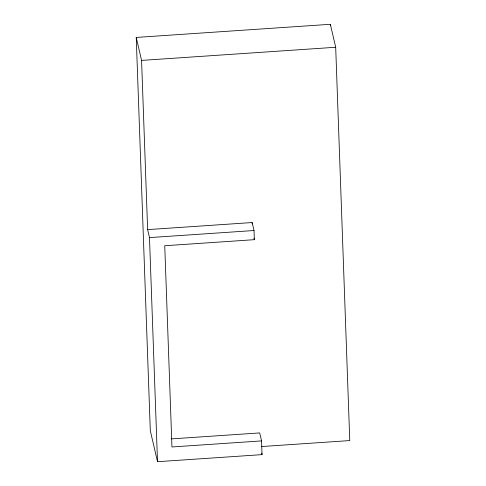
<?xml version="1.0" encoding="UTF-8"?>
<svg xmlns="http://www.w3.org/2000/svg" width="486" height="486" viewBox="0 0 486 486"><rect width="100%" height="100%" fill="white"/><g stroke="black" fill="none" stroke-linecap="round" stroke-linejoin="round"><path stroke-width="0.73" d="M171.601 438.882L259.688 432.917L261.547 440.905L262.033 454.629L157.513 461.7L150.308 430.748L136.232 37.434L330.346 24.3L335.692 47.264L349.768 440.577L261.681 446.537M136.232 37.434L141.572 60.404L335.692 47.264M141.572 60.404L147.629 229.617L252.155 222.545L254.014 230.528L254.342 239.677L164.748 245.74L171.953 446.968L261.547 440.905M147.629 229.617L149.488 237.605L254.014 230.528M254.002 238.225L254.342 239.677M261.699 453.177L262.033 454.629M330.346 24.3L330.401 25.746M252.155 222.545L252.204 223.949M149.488 237.605L157.513 461.7"/></g></svg>
